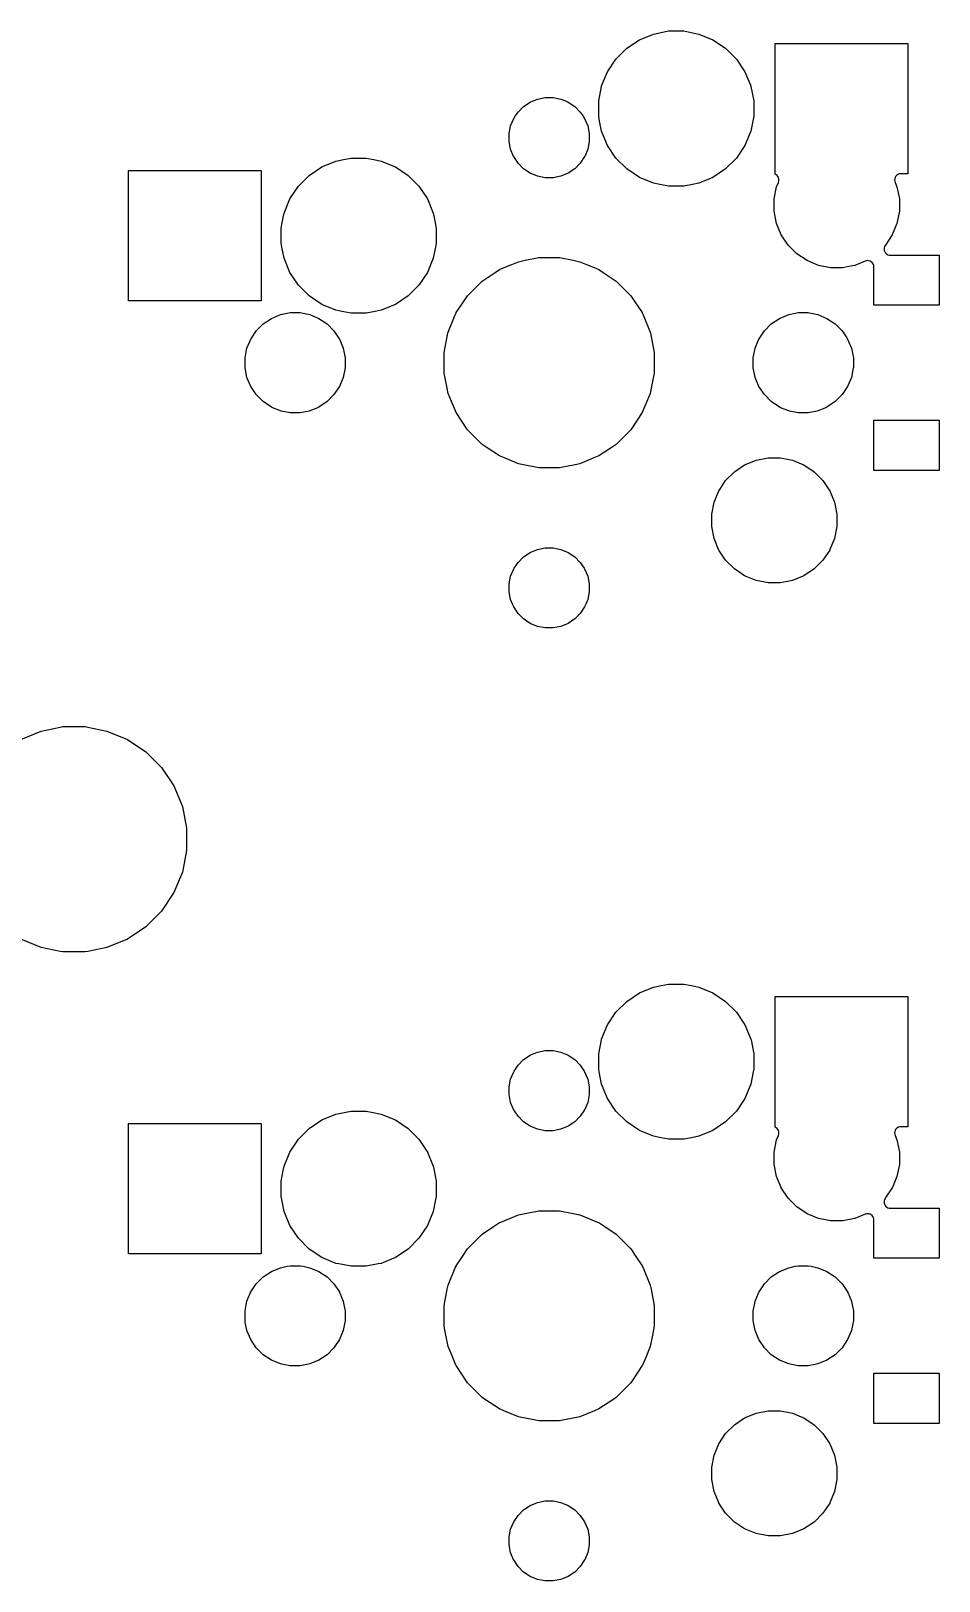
# Model space of a CAD drawing. Extents: x 70 to 347, y -163 to -55.
# Drawn here: x 226.94 to 245.09, y -152.7 to -121.72 of the extents above; entities that cross this region are included whole.
import ezdxf

# ---------------------------------------------------------------- set-up
doc = ezdxf.new("R2010")
doc.units = 0
doc.layers.add('BLACK', color=7, linetype='CONTINUOUS')

msp = doc.modelspace()

# ---------------------------------------------------------------- linework, layer by layer
at = {"layer": 'BLACK', "linetype": 'CONTINUOUS'}
for p, q in [((239.384, -121.775), (239.538, -121.744)), ((239.538, -121.744), (239.684, -121.715)), ((239.684, -121.715), (239.989, -121.715)), ((239.989, -121.715), (240.135, -121.744)), ((240.135, -121.744), (240.289, -121.775)), ((238.632, -122.277), (238.848, -122.061)), ((238.848, -122.061), (239.102, -121.892)), ((239.102, -121.892), (239.384, -121.775)), ((240.289, -121.775), (240.571, -121.892)), ((240.571, -121.892), (240.825, -122.061)), ((240.825, -122.061), (241.041, -122.277)), ((241.813, -124.576), (241.813, -121.965)), ((241.813, -121.965), (244.465, -121.965)), ((244.465, -121.965), (244.465, -124.567)), ((238.462, -122.532), (238.632, -122.277)), ((241.041, -122.277), (241.211, -122.532)), ((238.345, -122.814), (238.462, -122.532)), ((241.211, -122.532), (241.328, -122.814)), ((238.286, -123.113), (238.343, -122.827)), ((238.343, -122.827), (238.345, -122.814)), ((241.328, -122.814), (241.331, -122.827)), ((241.331, -122.827), (241.388, -123.113)), ((236.674, -123.336), (236.786, -123.224)), ((236.786, -123.224), (236.917, -123.136)), ((236.917, -123.136), (236.973, -123.113)), ((236.973, -123.113), (237.063, -123.076)), ((237.063, -123.076), (237.218, -123.045)), ((237.218, -123.045), (237.375, -123.045)), ((237.375, -123.045), (237.53, -123.076)), ((237.53, -123.076), (237.621, -123.113)), ((237.621, -123.113), (237.676, -123.136)), ((237.676, -123.136), (237.807, -123.224)), ((237.807, -123.224), (237.919, -123.336)), ((238.286, -123.419), (238.286, -123.113)), ((241.388, -123.113), (241.388, -123.419)), ((236.496, -123.767), (236.526, -123.613)), ((236.526, -123.613), (236.587, -123.467)), ((236.587, -123.467), (236.619, -123.419)), ((236.619, -123.419), (236.674, -123.336)), ((237.919, -123.336), (237.974, -123.419)), ((237.974, -123.419), (238.006, -123.467)), ((238.006, -123.467), (238.067, -123.613)), ((238.067, -123.613), (238.098, -123.767)), ((238.305, -123.518), (238.286, -123.419)), ((238.345, -123.719), (238.305, -123.518)), ((241.368, -123.518), (241.328, -123.719)), ((241.388, -123.419), (241.368, -123.518)), ((236.496, -123.925), (236.496, -123.767)), ((236.526, -124.08), (236.496, -123.925)), ((238.098, -123.925), (238.067, -124.08)), ((238.098, -123.767), (238.098, -123.925)), ((238.462, -124.001), (238.345, -123.719)), ((241.328, -123.719), (241.211, -124.001)), ((236.586, -124.224), (236.526, -124.08)), ((236.587, -124.226), (236.586, -124.224)), ((236.674, -124.357), (236.587, -124.226)), ((238.006, -124.226), (237.919, -124.357)), ((238.007, -124.224), (238.006, -124.226)), ((238.067, -124.08), (238.007, -124.224)), ((238.632, -124.255), (238.462, -124.001)), ((241.211, -124.001), (241.041, -124.255)), ((228.886, -127.107), (228.886, -124.505)), ((228.886, -124.505), (231.538, -124.505)), ((231.538, -124.505), (231.538, -127.107)), ((232.498, -124.601), (232.752, -124.432)), ((232.752, -124.432), (233.034, -124.315)), ((233.034, -124.315), (233.184, -124.285)), ((233.184, -124.285), (233.334, -124.255)), ((233.334, -124.255), (233.639, -124.255)), ((233.639, -124.255), (233.789, -124.285)), ((233.789, -124.285), (233.939, -124.315)), ((233.939, -124.315), (234.221, -124.432)), ((234.221, -124.432), (234.475, -124.601)), ((236.786, -124.468), (236.674, -124.357)), ((236.917, -124.556), (236.786, -124.468)), ((237.807, -124.468), (237.676, -124.556)), ((237.919, -124.357), (237.807, -124.468)), ((238.848, -124.471), (238.632, -124.255)), ((239.102, -124.641), (238.848, -124.471)), ((240.825, -124.471), (240.571, -124.641)), ((241.041, -124.255), (240.825, -124.471)), ((232.112, -125.072), (232.282, -124.817)), ((232.282, -124.817), (232.498, -124.601)), ((234.475, -124.601), (234.691, -124.817)), ((234.691, -124.817), (234.861, -125.072)), ((237.063, -124.616), (236.917, -124.556)), ((236.917, -124.556), (236.917, -124.556)), ((236.917, -124.556), (236.917, -124.556)), ((237.218, -124.647), (237.063, -124.616)), ((237.375, -124.647), (237.218, -124.647)), ((237.53, -124.616), (237.375, -124.647)), ((237.676, -124.556), (237.53, -124.616)), ((237.676, -124.556), (237.676, -124.556)), ((237.676, -124.556), (237.676, -124.556)), ((239.384, -124.758), (239.102, -124.641)), ((239.508, -124.782), (239.384, -124.758)), ((239.684, -124.817), (239.508, -124.782)), ((239.989, -124.817), (239.684, -124.817)), ((240.165, -124.782), (239.989, -124.817)), ((240.289, -124.758), (240.165, -124.782)), ((240.571, -124.641), (240.289, -124.758)), ((241.796, -125.073), (241.844, -124.831)), ((241.814, -124.577), (241.813, -124.576)), ((241.835, -124.588), (241.814, -124.577)), ((241.854, -124.604), (241.835, -124.588)), ((241.844, -124.831), (241.881, -124.74)), ((241.87, -124.623), (241.854, -124.604)), ((241.881, -124.644), (241.87, -124.623)), ((241.889, -124.668), (241.881, -124.644)), ((241.881, -124.74), (241.889, -124.717)), ((241.891, -124.692), (241.889, -124.668)), ((241.889, -124.717), (241.891, -124.692)), ((244.205, -124.668), (244.202, -124.692)), ((244.202, -124.692), (244.205, -124.717)), ((244.212, -124.644), (244.205, -124.668)), ((244.205, -124.717), (244.212, -124.74)), ((244.223, -124.623), (244.212, -124.644)), ((244.212, -124.74), (244.25, -124.831)), ((244.239, -124.604), (244.223, -124.623)), ((244.258, -124.588), (244.239, -124.604)), ((244.25, -124.831), (244.298, -125.073)), ((244.279, -124.577), (244.258, -124.588)), ((244.303, -124.57), (244.279, -124.577)), ((244.327, -124.567), (244.303, -124.57)), ((244.465, -124.567), (244.327, -124.567)), ((231.995, -125.354), (232.112, -125.072)), ((234.861, -125.072), (234.978, -125.354)), ((241.796, -125.319), (241.796, -125.073)), ((244.298, -125.073), (244.298, -125.319)), ((231.936, -125.653), (231.977, -125.444)), ((231.977, -125.444), (231.995, -125.354)), ((234.978, -125.354), (234.996, -125.444)), ((234.996, -125.444), (235.038, -125.653)), ((241.844, -125.561), (241.796, -125.319)), ((244.298, -125.319), (244.25, -125.561)), ((231.936, -125.959), (231.936, -125.653)), ((235.038, -125.653), (235.038, -125.959)), ((241.937, -125.786), (241.844, -125.561)), ((241.938, -125.789), (241.937, -125.786)), ((244.157, -125.786), (244.155, -125.789)), ((244.25, -125.561), (244.157, -125.786)), ((231.951, -126.037), (231.936, -125.959)), ((231.995, -126.259), (231.951, -126.037)), ((235.022, -126.037), (234.978, -126.259)), ((235.038, -125.959), (235.022, -126.037)), ((242.075, -125.994), (241.938, -125.789)), ((242.249, -126.168), (242.075, -125.994)), ((243.995, -126.046), (243.993, -126.07)), ((243.993, -126.07), (243.995, -126.095)), ((244.002, -126.022), (243.995, -126.046)), ((243.995, -126.095), (244.002, -126.118)), ((244.014, -126.001), (244.002, -126.022)), ((244.018, -125.994), (244.014, -126.001)), ((244.155, -125.789), (244.018, -125.994)), ((232.112, -126.541), (231.995, -126.259)), ((234.978, -126.259), (234.861, -126.541)), ((236.366, -126.458), (236.549, -126.382)), ((236.549, -126.382), (236.684, -126.326)), ((236.684, -126.326), (236.819, -126.299)), ((236.819, -126.299), (237.09, -126.245)), ((237.09, -126.245), (237.504, -126.245)), ((237.504, -126.245), (237.774, -126.299)), ((237.774, -126.299), (237.909, -126.326)), ((237.909, -126.326), (238.044, -126.382)), ((238.044, -126.382), (238.228, -126.458)), ((242.454, -126.305), (242.249, -126.168)), ((242.682, -126.399), (242.454, -126.305)), ((242.454, -126.305), (242.454, -126.305)), ((242.454, -126.305), (242.454, -126.305)), ((242.923, -126.447), (242.682, -126.399)), ((243.411, -126.399), (243.291, -126.423)), ((243.617, -126.314), (243.411, -126.399)), ((243.64, -126.307), (243.617, -126.314)), ((243.664, -126.305), (243.64, -126.307)), ((243.689, -126.307), (243.664, -126.305)), ((243.712, -126.314), (243.689, -126.307)), ((243.734, -126.326), (243.712, -126.314)), ((243.753, -126.341), (243.734, -126.326)), ((243.768, -126.36), (243.753, -126.341)), ((243.78, -126.382), (243.768, -126.36)), ((243.787, -126.405), (243.78, -126.382)), ((243.789, -126.43), (243.787, -126.405)), ((244.002, -126.118), (244.014, -126.14)), ((244.014, -126.14), (244.029, -126.159)), ((244.029, -126.159), (244.048, -126.174)), ((244.048, -126.174), (244.07, -126.186)), ((244.07, -126.186), (244.093, -126.193)), ((244.093, -126.193), (244.118, -126.195)), ((244.118, -126.195), (245.091, -126.195)), ((245.091, -126.195), (245.091, -127.197)), ((232.282, -126.795), (232.112, -126.541)), ((234.861, -126.541), (234.691, -126.795)), ((235.665, -127.007), (235.957, -126.714)), ((235.957, -126.714), (236.217, -126.541)), ((236.217, -126.541), (236.301, -126.484)), ((236.301, -126.484), (236.366, -126.458)), ((238.228, -126.458), (238.292, -126.484)), ((238.292, -126.484), (238.376, -126.541)), ((238.376, -126.541), (238.636, -126.714)), ((238.636, -126.714), (238.929, -127.007)), ((243.17, -126.447), (242.923, -126.447)), ((243.291, -126.423), (243.17, -126.447)), ((243.789, -127.197), (243.789, -126.43)), ((232.498, -127.011), (232.282, -126.795)), ((232.752, -127.181), (232.498, -127.011)), ((234.475, -127.011), (234.221, -127.181)), ((234.691, -126.795), (234.475, -127.011)), ((235.584, -127.127), (235.665, -127.007)), ((238.929, -127.007), (239.009, -127.127)), ((231.538, -127.107), (228.886, -127.107)), ((233.034, -127.298), (232.752, -127.181)), ((233.153, -127.321), (233.034, -127.298)), ((233.334, -127.357), (233.153, -127.321)), ((233.82, -127.321), (233.639, -127.357)), ((233.939, -127.298), (233.82, -127.321)), ((234.221, -127.181), (233.939, -127.298)), ((235.439, -127.345), (235.584, -127.127)), ((239.009, -127.127), (239.155, -127.345)), ((245.091, -127.197), (243.789, -127.197)), ((231.439, -127.708), (231.578, -127.569)), ((231.578, -127.569), (231.742, -127.459)), ((231.742, -127.459), (231.925, -127.384)), ((231.925, -127.384), (232.058, -127.357)), ((232.058, -127.357), (232.118, -127.345)), ((232.118, -127.345), (232.315, -127.345)), ((232.315, -127.345), (232.376, -127.357)), ((232.376, -127.357), (232.509, -127.384)), ((232.509, -127.384), (232.691, -127.459)), ((232.691, -127.459), (232.855, -127.569)), ((232.855, -127.569), (232.994, -127.708)), ((233.639, -127.357), (233.334, -127.357)), ((235.276, -127.733), (235.419, -127.388)), ((235.419, -127.388), (235.435, -127.351)), ((235.435, -127.351), (235.439, -127.345)), ((239.155, -127.345), (239.158, -127.351)), ((239.158, -127.351), (239.174, -127.388)), ((239.174, -127.388), (239.317, -127.733)), ((241.599, -127.708), (241.738, -127.569)), ((241.738, -127.569), (241.902, -127.459)), ((241.902, -127.459), (242.085, -127.384)), ((242.085, -127.384), (242.218, -127.357)), ((242.218, -127.357), (242.278, -127.345)), ((242.278, -127.345), (242.475, -127.345)), ((242.475, -127.345), (242.536, -127.357)), ((242.536, -127.357), (242.669, -127.384)), ((242.669, -127.384), (242.851, -127.459)), ((242.851, -127.459), (243.015, -127.569)), ((243.015, -127.569), (243.154, -127.708)), ((231.254, -128.054), (231.309, -127.922)), ((231.309, -127.922), (231.33, -127.872)), ((231.33, -127.872), (231.348, -127.845)), ((231.348, -127.845), (231.439, -127.708)), ((232.994, -127.708), (233.086, -127.845)), ((233.086, -127.845), (233.104, -127.872)), ((233.104, -127.872), (233.124, -127.922)), ((233.124, -127.922), (233.179, -128.054)), ((235.196, -128.139), (235.272, -127.753)), ((235.272, -127.753), (235.276, -127.733)), ((239.317, -127.733), (239.321, -127.753)), ((239.321, -127.753), (239.398, -128.139)), ((241.414, -128.054), (241.469, -127.922)), ((241.469, -127.922), (241.49, -127.872)), ((241.49, -127.872), (241.508, -127.845)), ((241.508, -127.845), (241.599, -127.708)), ((243.154, -127.708), (243.246, -127.845)), ((243.246, -127.845), (243.264, -127.872)), ((243.264, -127.872), (243.284, -127.922)), ((243.284, -127.922), (243.339, -128.054)), ((231.216, -128.248), (231.247, -128.091)), ((231.216, -128.445), (231.216, -128.248)), ((231.247, -128.091), (231.254, -128.054)), ((233.179, -128.054), (233.186, -128.091)), ((233.186, -128.091), (233.218, -128.248)), ((233.218, -128.248), (233.218, -128.445)), ((235.196, -128.553), (235.196, -128.139)), ((239.398, -128.139), (239.398, -128.553)), ((241.376, -128.248), (241.407, -128.091)), ((241.376, -128.445), (241.376, -128.248)), ((241.407, -128.091), (241.414, -128.054)), ((243.339, -128.054), (243.346, -128.091)), ((243.346, -128.091), (243.378, -128.248)), ((243.378, -128.248), (243.378, -128.445)), ((231.216, -128.447), (231.216, -128.445)), ((231.254, -128.638), (231.216, -128.447)), ((233.217, -128.447), (233.179, -128.638)), ((233.218, -128.445), (233.217, -128.447)), ((235.249, -128.82), (235.196, -128.553)), ((239.398, -128.553), (239.344, -128.82)), ((241.376, -128.447), (241.376, -128.445)), ((241.414, -128.638), (241.376, -128.447)), ((243.377, -128.447), (243.339, -128.638)), ((243.378, -128.445), (243.377, -128.447)), ((231.33, -128.82), (231.254, -128.638)), ((231.439, -128.984), (231.33, -128.82)), ((233.104, -128.82), (232.994, -128.984)), ((233.179, -128.638), (233.104, -128.82)), ((235.276, -128.959), (235.249, -128.82)), ((239.344, -128.82), (239.317, -128.959)), ((241.49, -128.82), (241.414, -128.638)), ((241.599, -128.984), (241.49, -128.82)), ((243.264, -128.82), (243.154, -128.984)), ((243.339, -128.638), (243.264, -128.82)), ((231.578, -129.124), (231.439, -128.984)), ((231.742, -129.233), (231.578, -129.124)), ((232.855, -129.124), (232.691, -129.233)), ((232.994, -128.984), (232.855, -129.124)), ((235.345, -129.124), (235.276, -128.959)), ((235.421, -129.309), (235.345, -129.124)), ((239.249, -129.124), (239.172, -129.309)), ((239.317, -128.959), (239.249, -129.124)), ((241.738, -129.124), (241.599, -128.984)), ((241.902, -129.233), (241.738, -129.124)), ((243.015, -129.124), (242.851, -129.233)), ((243.154, -128.984), (243.015, -129.124)), ((231.784, -129.251), (231.742, -129.233)), ((231.742, -129.233), (231.742, -129.233)), ((231.742, -129.233), (231.742, -129.233)), ((231.925, -129.309), (231.784, -129.251)), ((231.939, -129.311), (231.925, -129.309)), ((232.118, -129.347), (231.939, -129.311)), ((232.315, -129.347), (232.118, -129.347)), ((232.495, -129.311), (232.315, -129.347)), ((232.509, -129.309), (232.495, -129.311)), ((232.649, -129.251), (232.509, -129.309)), ((232.691, -129.233), (232.649, -129.251)), ((232.691, -129.233), (232.691, -129.233)), ((232.691, -129.233), (232.691, -129.233)), ((235.435, -129.341), (235.421, -129.309)), ((235.537, -129.495), (235.435, -129.341)), ((235.665, -129.686), (235.537, -129.495)), ((239.056, -129.495), (238.929, -129.686)), ((239.158, -129.341), (239.056, -129.495)), ((239.172, -129.309), (239.158, -129.341)), ((241.944, -129.251), (241.902, -129.233)), ((241.902, -129.233), (241.902, -129.233)), ((241.902, -129.233), (241.902, -129.233)), ((242.085, -129.309), (241.944, -129.251)), ((242.099, -129.311), (242.085, -129.309)), ((242.278, -129.347), (242.099, -129.311)), ((242.475, -129.347), (242.278, -129.347)), ((242.655, -129.311), (242.475, -129.347)), ((242.669, -129.309), (242.655, -129.311)), ((242.809, -129.251), (242.669, -129.309)), ((242.851, -129.233), (242.809, -129.251)), ((242.851, -129.233), (242.851, -129.233)), ((242.851, -129.233), (242.851, -129.233)), ((243.789, -130.497), (243.789, -129.495)), ((243.789, -129.495), (245.091, -129.495)), ((245.091, -129.495), (245.091, -130.497)), ((235.957, -129.978), (235.665, -129.686)), ((238.929, -129.686), (238.636, -129.978)), ((236.078, -130.059), (235.957, -129.978)), ((236.301, -130.208), (236.078, -130.059)), ((238.515, -130.059), (238.292, -130.208)), ((238.636, -129.978), (238.515, -130.059)), ((236.401, -130.249), (236.301, -130.208)), ((236.301, -130.208), (236.301, -130.208)), ((236.301, -130.208), (236.301, -130.208)), ((236.684, -130.366), (236.401, -130.249)), ((236.781, -130.386), (236.684, -130.366)), ((237.09, -130.447), (236.781, -130.386)), ((237.813, -130.386), (237.504, -130.447)), ((237.909, -130.366), (237.813, -130.386)), ((238.192, -130.249), (237.909, -130.366)), ((238.292, -130.208), (238.192, -130.249)), ((238.292, -130.208), (238.292, -130.208)), ((238.292, -130.208), (238.292, -130.208)), ((240.999, -130.524), (241.204, -130.388)), ((241.204, -130.388), (241.255, -130.366)), ((241.255, -130.366), (241.432, -130.293)), ((241.432, -130.293), (241.673, -130.245)), ((241.673, -130.245), (241.92, -130.245)), ((241.92, -130.245), (242.161, -130.293)), ((242.161, -130.293), (242.338, -130.366)), ((242.338, -130.366), (242.389, -130.388)), ((242.389, -130.388), (242.594, -130.524)), ((237.504, -130.447), (237.09, -130.447)), ((240.719, -130.858), (240.825, -130.699)), ((240.825, -130.699), (240.999, -130.524)), ((242.594, -130.524), (242.768, -130.699)), ((242.768, -130.699), (242.875, -130.858)), ((245.091, -130.497), (243.789, -130.497)), ((240.594, -131.131), (240.688, -130.904)), ((240.688, -130.904), (240.719, -130.858)), ((242.875, -130.858), (242.905, -130.904)), ((242.905, -130.904), (243, -131.131)), ((240.546, -131.373), (240.594, -131.131)), ((243, -131.131), (243.048, -131.373)), ((240.546, -131.619), (240.546, -131.373)), ((240.594, -131.861), (240.546, -131.619)), ((243.048, -131.619), (243, -131.861)), ((243.048, -131.373), (243.048, -131.619)), ((240.683, -132.076), (240.594, -131.861)), ((243, -131.861), (242.911, -132.076)), ((236.674, -132.336), (236.786, -132.224)), ((236.786, -132.224), (236.917, -132.136)), ((236.917, -132.136), (237.063, -132.076)), ((236.917, -132.136), (236.917, -132.136)), ((237.063, -132.076), (237.218, -132.045)), ((237.218, -132.045), (237.375, -132.045)), ((237.375, -132.045), (237.53, -132.076)), ((237.53, -132.076), (237.676, -132.136)), ((237.676, -132.136), (237.676, -132.136)), ((237.676, -132.136), (237.807, -132.224)), ((237.807, -132.224), (237.919, -132.336)), ((240.688, -132.089), (240.683, -132.076)), ((240.825, -132.294), (240.688, -132.089)), ((242.905, -132.089), (242.768, -132.294)), ((242.911, -132.076), (242.905, -132.089)), ((236.526, -132.613), (236.587, -132.467)), ((236.587, -132.467), (236.597, -132.452)), ((236.597, -132.452), (236.674, -132.336)), ((237.919, -132.336), (237.997, -132.452)), ((237.997, -132.452), (238.006, -132.467)), ((238.006, -132.467), (238.067, -132.613)), ((240.999, -132.468), (240.825, -132.294)), ((241.204, -132.605), (240.999, -132.468)), ((242.594, -132.468), (242.389, -132.605)), ((242.768, -132.294), (242.594, -132.468)), ((236.496, -132.767), (236.526, -132.613)), ((236.496, -132.925), (236.496, -132.767)), ((238.067, -132.613), (238.098, -132.767)), ((238.098, -132.767), (238.098, -132.925)), ((241.432, -132.699), (241.204, -132.605)), ((241.204, -132.605), (241.204, -132.605)), ((241.204, -132.605), (241.204, -132.605)), ((241.673, -132.747), (241.432, -132.699)), ((241.92, -132.747), (241.673, -132.747)), ((242.161, -132.699), (241.92, -132.747)), ((242.389, -132.605), (242.161, -132.699)), ((242.389, -132.605), (242.389, -132.605)), ((242.389, -132.605), (242.389, -132.605)), ((236.526, -133.08), (236.496, -132.925)), ((236.564, -133.171), (236.526, -133.08)), ((236.587, -133.226), (236.564, -133.171)), ((238.029, -133.171), (238.006, -133.226)), ((238.067, -133.08), (238.029, -133.171)), ((238.098, -132.925), (238.067, -133.08)), ((236.674, -133.357), (236.587, -133.226)), ((236.786, -133.468), (236.674, -133.357)), ((236.917, -133.556), (236.786, -133.468)), ((237.807, -133.468), (237.676, -133.556)), ((237.919, -133.357), (237.807, -133.468)), ((238.006, -133.226), (237.919, -133.357)), ((237.063, -133.616), (236.917, -133.556)), ((236.917, -133.556), (236.917, -133.556)), ((236.917, -133.556), (236.917, -133.556)), ((237.218, -133.647), (237.063, -133.616)), ((237.375, -133.647), (237.218, -133.647)), ((237.53, -133.616), (237.375, -133.647)), ((237.676, -133.556), (237.53, -133.616)), ((237.676, -133.556), (237.676, -133.556)), ((237.676, -133.556), (237.676, -133.556)), ((227.14, -135.707), (227.521, -135.631)), ((227.521, -135.631), (227.575, -135.62)), ((227.575, -135.62), (228.019, -135.62)), ((228.019, -135.62), (228.073, -135.631)), ((228.073, -135.631), (228.454, -135.707)), ((226.731, -135.876), (227.14, -135.707)), ((228.454, -135.707), (228.863, -135.876)), ((228.863, -135.876), (229.232, -136.123)), ((229.232, -136.123), (229.545, -136.436)), ((229.545, -136.436), (229.792, -136.805)), ((229.792, -136.805), (229.962, -137.215)), ((229.962, -137.215), (230.048, -137.649)), ((230.048, -137.649), (230.048, -138.093)), ((230.048, -138.093), (229.962, -138.528)), ((229.962, -138.528), (229.792, -138.937)), ((229.792, -138.937), (229.545, -139.306)), ((229.545, -139.306), (229.232, -139.62)), ((229.232, -139.62), (228.863, -139.866)), ((227.14, -140.036), (226.731, -139.866)), ((227.521, -140.111), (227.14, -140.036)), ((228.454, -140.036), (228.073, -140.111)), ((228.863, -139.866), (228.454, -140.036)), ((227.575, -140.122), (227.521, -140.111)), ((228.019, -140.122), (227.575, -140.122)), ((228.073, -140.111), (228.019, -140.122)), ((238.848, -141.111), (239.102, -140.942)), ((239.102, -140.942), (239.384, -140.825)), ((239.384, -140.825), (239.534, -140.795)), ((239.534, -140.795), (239.684, -140.765)), ((239.684, -140.765), (239.989, -140.765)), ((239.989, -140.765), (240.139, -140.795)), ((240.139, -140.795), (240.289, -140.825)), ((240.289, -140.825), (240.571, -140.942)), ((240.571, -140.942), (240.825, -141.111)), ((238.632, -141.327), (238.848, -141.111)), ((240.825, -141.111), (241.041, -141.327)), ((241.813, -143.626), (241.813, -141.015)), ((241.813, -141.015), (244.465, -141.015)), ((244.465, -141.015), (244.465, -143.617)), ((238.345, -141.864), (238.462, -141.582)), ((238.462, -141.582), (238.632, -141.327)), ((241.041, -141.327), (241.211, -141.582)), ((241.211, -141.582), (241.328, -141.864)), ((238.286, -142.163), (238.342, -141.882)), ((238.342, -141.882), (238.345, -141.864)), ((241.328, -141.864), (241.332, -141.882)), ((241.332, -141.882), (241.388, -142.163)), ((236.786, -142.274), (236.917, -142.186)), ((236.917, -142.186), (236.927, -142.182)), ((236.927, -142.182), (237.063, -142.126)), ((237.063, -142.126), (237.218, -142.095)), ((237.218, -142.095), (237.375, -142.095)), ((237.375, -142.095), (237.53, -142.126)), ((237.53, -142.126), (237.666, -142.182)), ((237.666, -142.182), (237.676, -142.186)), ((237.676, -142.186), (237.807, -142.274)), ((238.286, -142.469), (238.286, -142.163)), ((241.388, -142.163), (241.388, -142.469)), ((236.526, -142.663), (236.587, -142.517)), ((236.587, -142.517), (236.596, -142.503)), ((236.596, -142.503), (236.674, -142.386)), ((236.674, -142.386), (236.786, -142.274)), ((237.807, -142.274), (237.919, -142.386)), ((237.919, -142.386), (237.997, -142.503)), ((237.997, -142.503), (238.006, -142.517)), ((238.006, -142.517), (238.067, -142.663)), ((238.295, -142.517), (238.286, -142.469)), ((238.345, -142.769), (238.295, -142.517)), ((241.378, -142.517), (241.328, -142.769)), ((241.388, -142.469), (241.378, -142.517)), ((236.496, -142.817), (236.526, -142.663)), ((236.496, -142.975), (236.496, -142.817)), ((238.067, -142.663), (238.098, -142.817)), ((238.098, -142.817), (238.098, -142.975)), ((238.462, -143.051), (238.345, -142.769)), ((241.328, -142.769), (241.211, -143.051)), ((236.526, -143.13), (236.496, -142.975)), ((236.586, -143.274), (236.526, -143.13)), ((238.067, -143.13), (238.007, -143.274)), ((238.098, -142.975), (238.067, -143.13)), ((238.632, -143.305), (238.462, -143.051)), ((241.211, -143.051), (241.041, -143.305)), ((232.752, -143.482), (233.034, -143.365)), ((233.034, -143.365), (233.231, -143.326)), ((233.231, -143.326), (233.334, -143.305)), ((233.334, -143.305), (233.639, -143.305)), ((233.639, -143.305), (233.743, -143.326)), ((233.743, -143.326), (233.939, -143.365)), ((233.939, -143.365), (234.221, -143.482)), ((236.587, -143.276), (236.586, -143.274)), ((236.674, -143.407), (236.587, -143.276)), ((236.786, -143.518), (236.674, -143.407)), ((237.919, -143.407), (237.807, -143.518)), ((238.006, -143.276), (237.919, -143.407)), ((238.007, -143.274), (238.006, -143.276)), ((238.848, -143.521), (238.632, -143.305)), ((241.041, -143.305), (240.825, -143.521)), ((228.886, -146.157), (228.886, -143.555)), ((228.886, -143.555), (231.538, -143.555)), ((231.538, -143.555), (231.538, -146.157)), ((232.282, -143.867), (232.498, -143.651)), ((232.498, -143.651), (232.752, -143.482)), ((234.221, -143.482), (234.475, -143.651)), ((234.475, -143.651), (234.691, -143.867)), ((236.917, -143.606), (236.786, -143.518)), ((237.063, -143.666), (236.917, -143.606)), ((236.917, -143.606), (236.917, -143.606)), ((236.917, -143.606), (236.917, -143.606)), ((237.218, -143.697), (237.063, -143.666)), ((237.375, -143.697), (237.218, -143.697)), ((237.53, -143.666), (237.375, -143.697)), ((237.676, -143.606), (237.53, -143.666)), ((237.807, -143.518), (237.676, -143.606)), ((237.676, -143.606), (237.676, -143.606)), ((237.676, -143.606), (237.676, -143.606)), ((239.102, -143.691), (238.848, -143.521)), ((239.384, -143.808), (239.102, -143.691)), ((240.571, -143.691), (240.289, -143.808)), ((240.825, -143.521), (240.571, -143.691)), ((241.814, -143.627), (241.813, -143.626)), ((241.835, -143.638), (241.814, -143.627)), ((241.854, -143.654), (241.835, -143.638)), ((241.87, -143.673), (241.854, -143.654)), ((241.881, -143.694), (241.87, -143.673)), ((241.889, -143.718), (241.881, -143.694)), ((241.891, -143.742), (241.889, -143.718)), ((241.889, -143.767), (241.891, -143.742)), ((244.205, -143.718), (244.202, -143.742)), ((244.202, -143.742), (244.205, -143.767)), ((244.212, -143.694), (244.205, -143.718)), ((244.223, -143.673), (244.212, -143.694)), ((244.239, -143.654), (244.223, -143.673)), ((244.258, -143.638), (244.239, -143.654)), ((244.279, -143.627), (244.258, -143.638)), ((244.303, -143.62), (244.279, -143.627)), ((244.327, -143.617), (244.303, -143.62)), ((244.465, -143.617), (244.327, -143.617)), ((232.112, -144.122), (232.282, -143.867)), ((234.691, -143.867), (234.861, -144.122)), ((239.534, -143.837), (239.384, -143.808)), ((239.684, -143.867), (239.534, -143.837)), ((239.989, -143.867), (239.684, -143.867)), ((240.139, -143.837), (239.989, -143.867)), ((240.289, -143.808), (240.139, -143.837)), ((241.796, -144.123), (241.844, -143.881)), ((241.844, -143.881), (241.881, -143.79)), ((241.881, -143.79), (241.889, -143.767)), ((244.205, -143.767), (244.212, -143.79)), ((244.212, -143.79), (244.25, -143.881)), ((244.25, -143.881), (244.298, -144.123)), ((231.995, -144.404), (232.112, -144.122)), ((234.861, -144.122), (234.978, -144.404)), ((241.796, -144.369), (241.796, -144.123)), ((241.844, -144.611), (241.796, -144.369)), ((244.298, -144.369), (244.25, -144.611)), ((244.298, -144.123), (244.298, -144.369)), ((231.936, -144.703), (231.977, -144.494)), ((231.977, -144.494), (231.995, -144.404)), ((234.978, -144.404), (234.996, -144.494)), ((234.996, -144.494), (235.038, -144.703)), ((241.935, -144.831), (241.844, -144.611)), ((244.25, -144.611), (244.158, -144.831)), ((231.936, -145.009), (231.936, -144.703)), ((235.038, -144.703), (235.038, -145.009)), ((241.938, -144.839), (241.935, -144.831)), ((242.075, -145.044), (241.938, -144.839)), ((244.155, -144.839), (244.031, -145.024)), ((244.158, -144.831), (244.155, -144.839)), ((231.948, -145.072), (231.936, -145.009)), ((231.995, -145.309), (231.948, -145.072)), ((235.025, -145.072), (234.978, -145.309)), ((235.038, -145.009), (235.025, -145.072)), ((236.819, -145.349), (237.09, -145.295)), ((237.09, -145.295), (237.504, -145.295)), ((237.504, -145.295), (237.774, -145.349)), ((242.249, -145.218), (242.075, -145.044)), ((242.454, -145.355), (242.249, -145.218)), ((243.995, -145.096), (243.993, -145.12)), ((243.993, -145.12), (243.995, -145.145)), ((244.002, -145.072), (243.995, -145.096)), ((243.995, -145.145), (244.002, -145.168)), ((244.014, -145.051), (244.002, -145.072)), ((244.002, -145.168), (244.014, -145.19)), ((244.031, -145.024), (244.014, -145.051)), ((244.014, -145.19), (244.029, -145.209)), ((244.029, -145.209), (244.048, -145.224)), ((244.048, -145.224), (244.07, -145.236)), ((244.07, -145.236), (244.093, -145.243)), ((244.093, -145.243), (244.118, -145.245)), ((244.118, -145.245), (245.091, -145.245)), ((245.091, -145.245), (245.091, -146.247)), ((232.112, -145.591), (231.995, -145.309)), ((232.282, -145.845), (232.112, -145.591)), ((234.861, -145.591), (234.691, -145.845)), ((234.978, -145.309), (234.861, -145.591)), ((235.957, -145.764), (236.185, -145.612)), ((236.185, -145.612), (236.301, -145.534)), ((236.301, -145.534), (236.331, -145.522)), ((236.331, -145.522), (236.443, -145.476)), ((236.443, -145.476), (236.684, -145.376)), ((236.684, -145.376), (236.819, -145.349)), ((237.774, -145.349), (237.909, -145.376)), ((237.909, -145.376), (238.15, -145.476)), ((238.15, -145.476), (238.263, -145.522)), ((238.263, -145.522), (238.292, -145.534)), ((238.292, -145.534), (238.408, -145.612)), ((238.408, -145.612), (238.636, -145.764)), ((242.682, -145.449), (242.454, -145.355)), ((242.454, -145.355), (242.454, -145.355)), ((242.454, -145.355), (242.454, -145.355)), ((242.923, -145.497), (242.682, -145.449)), ((243.17, -145.497), (242.923, -145.497)), ((243.411, -145.449), (243.17, -145.497)), ((243.617, -145.364), (243.411, -145.449)), ((243.64, -145.357), (243.617, -145.364)), ((243.664, -145.355), (243.64, -145.357)), ((243.689, -145.357), (243.664, -145.355)), ((243.712, -145.364), (243.689, -145.357)), ((243.734, -145.376), (243.712, -145.364)), ((243.753, -145.391), (243.734, -145.376)), ((243.768, -145.41), (243.753, -145.391)), ((243.78, -145.432), (243.768, -145.41)), ((243.787, -145.455), (243.78, -145.432)), ((243.789, -145.48), (243.787, -145.455)), ((243.789, -146.247), (243.789, -145.48)), ((232.498, -146.061), (232.282, -145.845)), ((234.691, -145.845), (234.475, -146.061)), ((235.665, -146.057), (235.957, -145.764)), ((238.636, -145.764), (238.929, -146.057)), ((231.538, -146.157), (228.886, -146.157)), ((232.752, -146.231), (232.498, -146.061)), ((233.034, -146.348), (232.752, -146.231)), ((234.221, -146.231), (233.939, -146.348)), ((234.475, -146.061), (234.221, -146.231)), ((235.439, -146.395), (235.561, -146.212)), ((235.561, -146.212), (235.665, -146.057)), ((238.929, -146.057), (239.032, -146.212)), ((239.032, -146.212), (239.155, -146.395)), ((231.578, -146.619), (231.742, -146.509)), ((231.742, -146.509), (231.925, -146.434)), ((231.925, -146.434), (232.058, -146.407)), ((232.058, -146.407), (232.118, -146.395)), ((232.118, -146.395), (232.315, -146.395)), ((232.315, -146.395), (232.376, -146.407)), ((232.376, -146.407), (232.509, -146.434)), ((232.509, -146.434), (232.691, -146.509)), ((232.691, -146.509), (232.855, -146.619)), ((233.094, -146.36), (233.034, -146.348)), ((233.334, -146.407), (233.094, -146.36)), ((233.639, -146.407), (233.334, -146.407)), ((233.879, -146.36), (233.639, -146.407)), ((233.939, -146.348), (233.879, -146.36)), ((235.276, -146.783), (235.419, -146.438)), ((235.419, -146.438), (235.435, -146.401)), ((235.435, -146.401), (235.439, -146.395)), ((239.155, -146.395), (239.158, -146.401)), ((239.158, -146.401), (239.174, -146.438)), ((239.174, -146.438), (239.317, -146.783)), ((241.738, -146.619), (241.902, -146.509)), ((241.902, -146.509), (242.085, -146.434)), ((242.085, -146.434), (242.218, -146.407)), ((242.218, -146.407), (242.278, -146.395)), ((242.278, -146.395), (242.475, -146.395)), ((242.475, -146.395), (242.536, -146.407)), ((242.536, -146.407), (242.669, -146.434)), ((242.669, -146.434), (242.851, -146.509)), ((242.851, -146.509), (243.015, -146.619)), ((245.091, -146.247), (243.789, -146.247)), ((231.332, -146.919), (231.439, -146.758)), ((231.439, -146.758), (231.578, -146.619)), ((232.855, -146.619), (232.994, -146.758)), ((232.994, -146.758), (233.101, -146.919)), ((235.26, -146.867), (235.276, -146.783)), ((239.317, -146.783), (239.334, -146.867)), ((241.492, -146.919), (241.599, -146.758)), ((241.599, -146.758), (241.738, -146.619)), ((243.015, -146.619), (243.154, -146.758)), ((243.154, -146.758), (243.261, -146.919)), ((231.24, -147.174), (231.254, -147.104)), ((231.254, -147.104), (231.319, -146.947)), ((231.319, -146.947), (231.33, -146.922)), ((231.33, -146.922), (231.332, -146.919)), ((233.101, -146.919), (233.104, -146.922)), ((233.104, -146.922), (233.114, -146.947)), ((233.114, -146.947), (233.179, -147.104)), ((233.179, -147.104), (233.193, -147.174)), ((235.196, -147.189), (235.26, -146.867)), ((239.334, -146.867), (239.398, -147.189)), ((241.4, -147.174), (241.414, -147.104)), ((241.414, -147.104), (241.479, -146.947)), ((241.479, -146.947), (241.49, -146.922)), ((241.49, -146.922), (241.492, -146.919)), ((243.261, -146.919), (243.264, -146.922)), ((243.264, -146.922), (243.274, -146.947)), ((243.274, -146.947), (243.339, -147.104)), ((243.339, -147.104), (243.353, -147.174)), ((231.216, -147.298), (231.24, -147.174)), ((231.216, -147.495), (231.216, -147.298)), ((233.193, -147.174), (233.218, -147.298)), ((233.218, -147.298), (233.218, -147.495)), ((235.196, -147.603), (235.196, -147.189)), ((239.398, -147.189), (239.398, -147.603)), ((241.376, -147.298), (241.4, -147.174)), ((241.376, -147.495), (241.376, -147.298)), ((243.353, -147.174), (243.378, -147.298)), ((243.378, -147.298), (243.378, -147.495)), ((231.221, -147.524), (231.216, -147.495)), ((231.254, -147.688), (231.221, -147.524)), ((231.33, -147.87), (231.254, -147.688)), ((233.179, -147.688), (233.104, -147.87)), ((233.212, -147.524), (233.179, -147.688)), ((233.218, -147.495), (233.212, -147.524)), ((235.232, -147.785), (235.196, -147.603)), ((239.398, -147.603), (239.361, -147.785)), ((241.381, -147.524), (241.376, -147.495)), ((241.414, -147.688), (241.381, -147.524)), ((241.49, -147.87), (241.414, -147.688)), ((243.339, -147.688), (243.264, -147.87)), ((243.372, -147.524), (243.339, -147.688)), ((243.378, -147.495), (243.372, -147.524)), ((231.439, -148.034), (231.33, -147.87)), ((231.578, -148.174), (231.439, -148.034)), ((232.994, -148.034), (232.855, -148.174)), ((233.104, -147.87), (232.994, -148.034)), ((235.276, -148.009), (235.232, -147.785)), ((235.367, -148.228), (235.276, -148.009)), ((239.317, -148.009), (239.226, -148.228)), ((239.361, -147.785), (239.317, -148.009)), ((241.599, -148.034), (241.49, -147.87)), ((241.738, -148.174), (241.599, -148.034)), ((243.154, -148.034), (243.015, -148.174)), ((243.264, -147.87), (243.154, -148.034)), ((231.742, -148.283), (231.578, -148.174)), ((231.925, -148.359), (231.742, -148.283)), ((231.742, -148.283), (231.742, -148.283)), ((231.742, -148.283), (231.742, -148.283)), ((231.742, -148.283), (231.742, -148.283)), ((231.981, -148.37), (231.925, -148.359)), ((232.118, -148.397), (231.981, -148.37)), ((232.315, -148.397), (232.118, -148.397)), ((232.452, -148.37), (232.315, -148.397)), ((232.509, -148.359), (232.452, -148.37)), ((232.691, -148.283), (232.509, -148.359)), ((232.855, -148.174), (232.691, -148.283)), ((232.691, -148.283), (232.691, -148.283)), ((232.691, -148.283), (232.691, -148.283)), ((232.691, -148.283), (232.691, -148.283)), ((235.431, -148.383), (235.367, -148.228)), ((235.435, -148.391), (235.431, -148.383)), ((235.537, -148.545), (235.435, -148.391)), ((239.158, -148.391), (239.056, -148.545)), ((239.162, -148.383), (239.158, -148.391)), ((239.226, -148.228), (239.162, -148.383)), ((241.902, -148.283), (241.738, -148.174)), ((242.085, -148.359), (241.902, -148.283)), ((241.902, -148.283), (241.902, -148.283)), ((241.902, -148.283), (241.902, -148.283)), ((241.902, -148.283), (241.902, -148.283)), ((242.141, -148.37), (242.085, -148.359)), ((242.278, -148.397), (242.141, -148.37)), ((242.475, -148.397), (242.278, -148.397)), ((242.612, -148.37), (242.475, -148.397)), ((242.669, -148.359), (242.612, -148.37)), ((242.851, -148.283), (242.669, -148.359)), ((243.015, -148.174), (242.851, -148.283)), ((242.851, -148.283), (242.851, -148.283)), ((242.851, -148.283), (242.851, -148.283)), ((242.851, -148.283), (242.851, -148.283)), ((235.665, -148.736), (235.537, -148.545)), ((239.056, -148.545), (238.929, -148.736)), ((243.789, -149.547), (243.789, -148.545)), ((243.789, -148.545), (245.091, -148.545)), ((245.091, -148.545), (245.091, -149.547)), ((235.957, -149.028), (235.665, -148.736)), ((238.929, -148.736), (238.636, -149.028)), ((236.026, -149.074), (235.957, -149.028)), ((236.301, -149.258), (236.026, -149.074)), ((236.391, -149.295), (236.301, -149.258)), ((236.301, -149.258), (236.301, -149.258)), ((236.301, -149.258), (236.301, -149.258)), ((236.684, -149.416), (236.391, -149.295)), ((238.202, -149.295), (237.909, -149.416)), ((238.292, -149.258), (238.202, -149.295)), ((238.567, -149.074), (238.292, -149.258)), ((238.292, -149.258), (238.292, -149.258)), ((238.292, -149.258), (238.292, -149.258)), ((238.636, -149.028), (238.567, -149.074)), ((241.432, -149.343), (241.673, -149.295)), ((241.673, -149.295), (241.92, -149.295)), ((241.92, -149.295), (242.161, -149.343)), ((236.716, -149.423), (236.684, -149.416)), ((237.09, -149.497), (236.716, -149.423)), ((237.504, -149.497), (237.09, -149.497)), ((237.877, -149.423), (237.504, -149.497)), ((237.909, -149.416), (237.877, -149.423)), ((240.825, -149.749), (240.999, -149.574)), ((240.999, -149.574), (241.204, -149.438)), ((241.204, -149.438), (241.255, -149.416)), ((241.255, -149.416), (241.432, -149.343)), ((242.161, -149.343), (242.338, -149.416)), ((242.338, -149.416), (242.389, -149.438)), ((242.389, -149.438), (242.594, -149.574)), ((242.594, -149.574), (242.768, -149.749)), ((245.091, -149.547), (243.789, -149.547)), ((240.688, -149.954), (240.825, -149.749)), ((242.768, -149.749), (242.905, -149.954)), ((240.546, -150.423), (240.594, -150.181)), ((240.594, -150.181), (240.688, -149.954)), ((240.688, -149.954), (240.688, -149.954)), ((242.905, -149.954), (242.905, -149.954)), ((242.905, -149.954), (243, -150.181)), ((243, -150.181), (243.048, -150.423)), ((240.546, -150.669), (240.546, -150.423)), ((243.048, -150.423), (243.048, -150.669)), ((240.594, -150.911), (240.546, -150.669)), ((243.048, -150.669), (243, -150.911)), ((236.786, -151.274), (236.917, -151.186)), ((236.917, -151.186), (237.063, -151.126)), ((236.917, -151.186), (236.917, -151.186)), ((237.063, -151.126), (237.218, -151.095)), ((237.218, -151.095), (237.375, -151.095)), ((237.375, -151.095), (237.53, -151.126)), ((237.53, -151.126), (237.676, -151.186)), ((237.676, -151.186), (237.676, -151.186)), ((237.676, -151.186), (237.807, -151.274)), ((240.686, -151.134), (240.594, -150.911)), ((240.688, -151.139), (240.686, -151.134)), ((240.825, -151.344), (240.688, -151.139)), ((242.905, -151.139), (242.768, -151.344)), ((242.907, -151.134), (242.905, -151.139)), ((243, -150.911), (242.907, -151.134)), ((236.587, -151.517), (236.674, -151.386)), ((236.674, -151.386), (236.786, -151.274)), ((237.807, -151.274), (237.919, -151.386)), ((237.919, -151.386), (238.006, -151.517)), ((240.999, -151.518), (240.825, -151.344)), ((242.768, -151.344), (242.594, -151.518)), ((236.496, -151.817), (236.526, -151.663)), ((236.526, -151.663), (236.587, -151.517)), ((236.587, -151.517), (236.587, -151.517)), ((238.006, -151.517), (238.006, -151.517)), ((238.006, -151.517), (238.067, -151.663)), ((238.067, -151.663), (238.098, -151.817)), ((241.204, -151.655), (240.999, -151.518)), ((241.432, -151.749), (241.204, -151.655)), ((241.204, -151.655), (241.204, -151.655)), ((241.204, -151.655), (241.204, -151.655)), ((241.673, -151.797), (241.432, -151.749)), ((241.92, -151.797), (241.673, -151.797)), ((242.161, -151.749), (241.92, -151.797)), ((242.389, -151.655), (242.161, -151.749)), ((242.594, -151.518), (242.389, -151.655)), ((242.389, -151.655), (242.389, -151.655)), ((242.389, -151.655), (242.389, -151.655)), ((236.496, -151.975), (236.496, -151.817)), ((236.526, -152.13), (236.496, -151.975)), ((238.098, -151.975), (238.067, -152.13)), ((238.098, -151.817), (238.098, -151.975)), ((236.586, -152.273), (236.526, -152.13)), ((236.587, -152.276), (236.586, -152.273)), ((236.674, -152.407), (236.587, -152.276)), ((236.786, -152.518), (236.674, -152.407)), ((237.919, -152.407), (237.807, -152.518)), ((238.006, -152.276), (237.919, -152.407)), ((238.008, -152.273), (238.006, -152.276)), ((238.067, -152.13), (238.008, -152.273)), ((236.917, -152.606), (236.786, -152.518)), ((237.063, -152.666), (236.917, -152.606)), ((236.917, -152.606), (236.917, -152.606)), ((236.917, -152.606), (236.917, -152.606)), ((237.218, -152.697), (237.063, -152.666)), ((237.375, -152.697), (237.218, -152.697)), ((237.53, -152.666), (237.375, -152.697)), ((237.676, -152.606), (237.53, -152.666)), ((237.807, -152.518), (237.676, -152.606)), ((237.676, -152.606), (237.676, -152.606)), ((237.676, -152.606), (237.676, -152.606))]:
    msp.add_line(p, q, dxfattribs=at)

doc.saveas('drawing.dxf')
